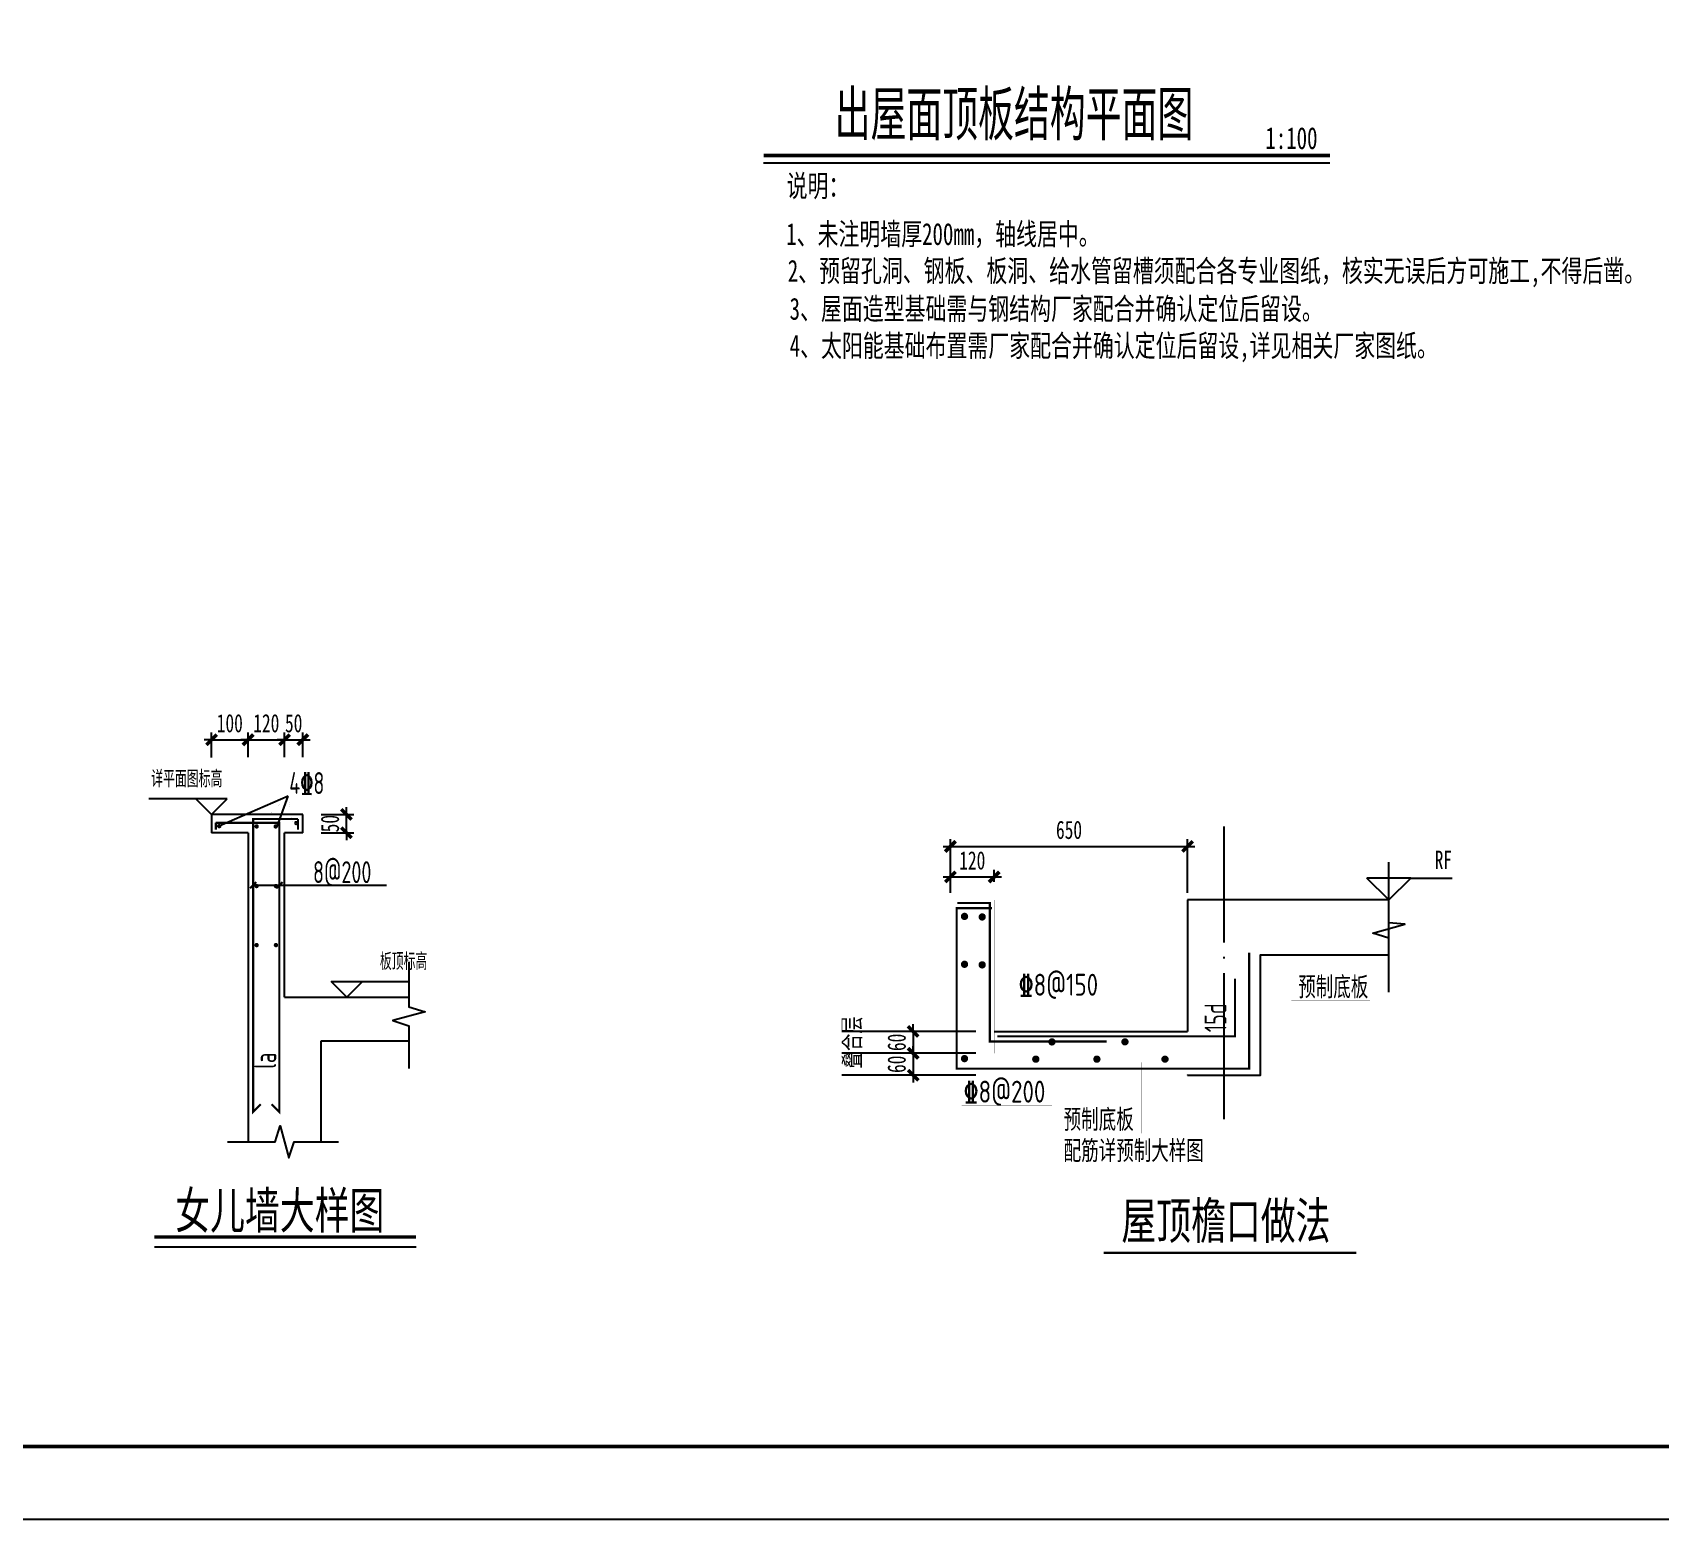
# Model space of a CAD drawing. Extents: x -3200781797 to -8106663, y 494714 to 1244925.
# Drawn here: x -8166419 to -8144134, y 1136664 to 1157026 of the extents above; entities that cross this region are included whole.
import ezdxf
from ezdxf.enums import TextEntityAlignment as Align
from ezdxf.xclip import XClip

# ---------------------------------------------------------------- set-up
doc = ezdxf.new("R2010")
doc.units = 0
doc.header["$LTSCALE"] = 1000
doc.header["$MEASUREMENT"] = 0
doc.header["$XCLIPFRAME"] = 0
doc.linetypes.add('DASH', pattern=[0.35, 0.25, -0.1])
doc.linetypes.add('节点$0$DOTE', pattern=[2.42, 2, -0.2, 0.02, -0.2])
doc.layers.get('Defpoints').update_dxf_attribs({"color": 30, "linetype": 'DASH'})
for name, color, linetype in [('3#4#5#模板$0$BORDER', 7, 'Continuous'), ('NUM', 7, 'Continuous'), ('S-ANNO-TEXT', 7, 'Continuous'), ('S-PC-FQ-WYQ', 4, 'Continuous'), ('节点$0$DIM', 3, 'Continuous'), ('节点$0$NUM', 7, 'Continuous'), ('节点$0$PUB_TEXT', 7, 'Continuous'), ('节点$0$REIN', 1, 'Continuous'), ('节点$0$S-ANNO-DOTE', 230, '节点$0$DOTE'), ('节点$0$S-ANNO-TEXT', 7, 'Continuous'), ('节点$0$S-ANNO-THIN', 3, 'Continuous'), ('节点$0$S-DETL', 4, 'Continuous'), ('节点$0$S-DETL-DIMS', 210, 'Continuous'), ('节点$0$S-DETL-REIN-TEXT', 1, 'Continuous'), ('节点$0$S-DETL-SBAR', 6, 'Continuous'), ('节点$0$S-DETL-TEXT', 7, 'Continuous'), ('节点$0$S-REIN', 1, 'Continuous'), ('节点$0$THIN', 7, 'Continuous'), ('节点$0$WALL', 9, 'Continuous'), ('节点$0$说明文字-j', 7, 'Continuous')]:
    doc.layers.add(name, color=color, linetype=linetype)
doc.layers.add('设备条件', color=5, linetype='Continuous', lineweight=30)
doc.styles.add('宋体', font='', dxfattribs={"width": 0.8})
doc.styles.add('楷体', font='', dxfattribs={"width": 0.6})
doc.styles.add('节点$0$TSSD_Dimension', font='Tssdeng.shx', dxfattribs={"width": 0.7, "bigfont": 'hztxt.shx'})
doc.styles.add('节点$0$TSSD_Label', font='Tssdeng.shx', dxfattribs={"width": 0.7, "bigfont": 'hztxt.shx'})
doc.styles.add('节点$0$TSSD_Rein', font='Tssdeng.shx', dxfattribs={"width": 0.7, "bigfont": 'hztxt.shx'})
doc.styles.add('节点$0$楷体', font='', dxfattribs={"width": 0.7, "height": 250})
doc.styles.get('宋体').set_extended_font_data('SimSun')
doc.styles.get('楷体').set_extended_font_data('KaiTi_GB2312')
doc.styles.get('节点$0$楷体').set_extended_font_data('KaiTi_GB2312')
doc.dimstyles.new('节点$0$TSSD_20_100', dxfattribs={"dimtxt": 300, "dimasz": 100, "dimexe": 100, "dimexo": 250, "dimgap": 100, "dimtad": 1, "dimdec": 0, "dimlfac": 0.2, "dimzin": 0, "dimdsep": 46, "dimtxsty": '节点$0$楷体', "dimblk": '节点$0$_ArchTick', "dimcen": 0, "dimdle": 100, "dimclrt": 7, "dimadec": 0, "dimazin": 0, "dimtfac": 1, "dimtdec": 0, "dimtix": 1, "dimtmove": 2, "dimatfit": 3, "dimfxl": 1, "dimtolj": 1, "dimtzin": 0, "dimarcsym": 0})

# ---------------------------------------------------------------- blocks, each defined once
blk = doc.blocks.new('节点$0$_ArchTick')
at = {"color": 0, "linetype": 'ByBlock', "const_width": 0.5}
blk.add_lwpolyline([(-0.71, -0.71), (0.71, 0.71)], dxfattribs=at)
blk = doc.blocks.new('*D3941')
at = {"layer": 'Defpoints', "color": 0, "transparency": 16777216}
for p in [(75727, -134933), (72477, -135820), (75727, -135820)]:
    blk.add_point(p, dxfattribs=at)
at = {"layer": '节点$0$S-DETL-DIMS', "color": 0, "lineweight": -2, "transparency": 16777216}
for p, q in [((72377, -134933), (75827, -134933)), ((72477, -135570), (72477, -134833)), ((75727, -135570), (75727, -134833))]:
    blk.add_line(p, q, dxfattribs=at)
at = {"layer": '节点$0$S-DETL-DIMS', "color": 0, "lineweight": -2, "transparency": 16777216, "xscale": 100, "yscale": 100, "zscale": 100, "rotation": 180}
blk.add_blockref('节点$0$_ArchTick', (72477, -134933), dxfattribs=at)
at = {"layer": '节点$0$S-DETL-DIMS', "color": 0, "lineweight": -2, "transparency": 16777216, "xscale": 100, "yscale": 100, "zscale": 100}
blk.add_blockref('节点$0$_ArchTick', (75727, -134933), dxfattribs=at)
at = {"layer": '节点$0$S-DETL-DIMS', "color": 7, "transparency": 16777216, "insert": (74102, -134708), "char_height": 250, "attachment_point": 5, "style": '节点$0$楷体'}
blk.add_mtext('\\A1;650', dxfattribs=at)
blk = doc.blocks.new('*D3793')
at = {"layer": 'Defpoints', "color": 0, "transparency": 16777216}
for p in [(121587, -146246), (121087, -146736), (121587, -146736)]:
    blk.add_point(p, dxfattribs=at)
at = {"layer": '节点$0$DIM', "color": 0, "lineweight": -2, "transparency": 16777216}
for p, q in [((121087, -146486), (121087, -146146)), ((121587, -146486), (121587, -146146)), ((121087, -146246), (120987, -146246)), ((121087, -146246), (121587, -146246)), ((121587, -146246), (121687, -146246))]:
    blk.add_line(p, q, dxfattribs=at)
at = {"layer": '节点$0$DIM', "color": 0, "lineweight": -2, "transparency": 16777216, "xscale": 100, "yscale": 100, "zscale": 100}
blk.add_blockref('节点$0$_ArchTick', (121087, -146246), dxfattribs=at)
at = {"layer": '节点$0$DIM', "color": 0, "lineweight": -2, "transparency": 16777216, "xscale": 100, "yscale": 100, "zscale": 100, "rotation": 180}
blk.add_blockref('节点$0$_ArchTick', (121587, -146246), dxfattribs=at)
at = {"layer": '节点$0$DIM', "color": 7, "transparency": 16777216, "insert": (121337, -146021), "char_height": 250, "attachment_point": 5, "style": '节点$0$楷体'}
blk.add_mtext('\\A1;120', dxfattribs=at)
blk = doc.blocks.new('*D3794')
at = {"layer": 'Defpoints', "color": 0, "transparency": 16777216}
for p in [(121837, -147270), (122435, -147270), (121837, -147520)]:
    blk.add_point(p, dxfattribs=at)
at = {"layer": '节点$0$DIM', "color": 0, "lineweight": -2, "transparency": 16777216}
for p, q in [((122087, -147270), (122535, -147270)), ((122435, -147270), (122435, -147170)), ((122435, -147520), (122435, -147270)), ((122087, -147520), (122535, -147520)), ((122435, -147520), (122435, -147620))]:
    blk.add_line(p, q, dxfattribs=at)
at = {"layer": '节点$0$DIM', "color": 0, "lineweight": -2, "transparency": 16777216, "xscale": 100, "yscale": 100, "zscale": 100}
for p, rotation in [((122435, -147270), 270), ((122435, -147520), 90)]:
    blk.add_blockref('节点$0$_ArchTick', p, dxfattribs=dict(at, rotation=rotation))
at = {"layer": '节点$0$DIM', "color": 7, "transparency": 16777216, "insert": (122210, -147395), "char_height": 250, "attachment_point": 5, "rotation": 90, "style": '节点$0$楷体'}
blk.add_mtext('\\A1;50', dxfattribs=at)
blk = doc.blocks.new('*D3795')
at = {"layer": 'Defpoints', "color": 0, "transparency": 16777216}
for p in [(121837, -146246), (121587, -146736), (121837, -146736)]:
    blk.add_point(p, dxfattribs=at)
at = {"layer": '节点$0$DIM', "color": 0, "lineweight": -2, "transparency": 16777216}
for p, q in [((121587, -146486), (121587, -146146)), ((121837, -146486), (121837, -146146)), ((121587, -146246), (121487, -146246)), ((121587, -146246), (121837, -146246)), ((121837, -146246), (121937, -146246))]:
    blk.add_line(p, q, dxfattribs=at)
at = {"layer": '节点$0$DIM', "color": 0, "lineweight": -2, "transparency": 16777216, "xscale": 100, "yscale": 100, "zscale": 100}
blk.add_blockref('节点$0$_ArchTick', (121587, -146246), dxfattribs=at)
at = {"layer": '节点$0$DIM', "color": 0, "lineweight": -2, "transparency": 16777216, "xscale": 100, "yscale": 100, "zscale": 100, "rotation": 180}
blk.add_blockref('节点$0$_ArchTick', (121837, -146246), dxfattribs=at)
at = {"layer": '节点$0$DIM', "color": 7, "transparency": 16777216, "insert": (121712, -146021), "char_height": 250, "attachment_point": 5, "style": '节点$0$楷体'}
blk.add_mtext('\\A1;50', dxfattribs=at)
blk = doc.blocks.new('*D3796')
at = {"layer": 'Defpoints', "color": 0, "transparency": 16777216}
for p in [(121087, -146246), (120587, -146739), (121087, -146736)]:
    blk.add_point(p, dxfattribs=at)
at = {"layer": '节点$0$DIM', "color": 0, "lineweight": -2, "transparency": 16777216}
for p, q in [((120587, -146489), (120587, -146146)), ((121087, -146486), (121087, -146146)), ((120587, -146246), (120487, -146246)), ((120587, -146246), (121087, -146246)), ((121087, -146246), (121187, -146246))]:
    blk.add_line(p, q, dxfattribs=at)
at = {"layer": '节点$0$DIM', "color": 0, "lineweight": -2, "transparency": 16777216, "xscale": 100, "yscale": 100, "zscale": 100}
blk.add_blockref('节点$0$_ArchTick', (120587, -146246), dxfattribs=at)
at = {"layer": '节点$0$DIM', "color": 0, "lineweight": -2, "transparency": 16777216, "xscale": 100, "yscale": 100, "zscale": 100, "rotation": 180}
blk.add_blockref('节点$0$_ArchTick', (121087, -146246), dxfattribs=at)
at = {"layer": '节点$0$DIM', "color": 7, "transparency": 16777216, "insert": (120837, -146021), "char_height": 250, "attachment_point": 5, "style": '节点$0$楷体'}
blk.add_mtext('\\A1;100', dxfattribs=at)
blk = doc.blocks.new('*D3826')
at = {"layer": 'Defpoints', "color": 0, "transparency": 16777216}
for p in [(73077, -137467), (71967, -137767), (73077, -137767)]:
    blk.add_point(p, dxfattribs=at)
at = {"layer": '节点$0$S-DETL-DIMS', "color": 0, "lineweight": -2, "transparency": 16777216}
for p, q in [((72827, -137467), (71867, -137467)), ((71967, -137467), (71967, -137367)), ((71967, -137467), (71967, -137767)), ((72827, -137767), (71867, -137767)), ((71967, -137767), (71967, -137867))]:
    blk.add_line(p, q, dxfattribs=at)
at = {"layer": '节点$0$S-DETL-DIMS', "color": 0, "lineweight": -2, "transparency": 16777216, "xscale": 100, "yscale": 100, "zscale": 100}
for p, rotation in [((71967, -137467), 270), ((71967, -137767), 90)]:
    blk.add_blockref('节点$0$_ArchTick', p, dxfattribs=dict(at, rotation=rotation))
at = {"layer": '节点$0$S-DETL-DIMS', "color": 7, "transparency": 16777216, "insert": (71742, -137617), "char_height": 250, "attachment_point": 5, "rotation": 90, "style": '节点$0$楷体'}
blk.add_mtext('\\A1;60', dxfattribs=at)
blk = doc.blocks.new('*D3827')
at = {"layer": 'Defpoints', "color": 0, "transparency": 16777216}
for p in [(73077, -137767), (71967, -138067), (73077, -138067)]:
    blk.add_point(p, dxfattribs=at)
at = {"layer": '节点$0$S-DETL-DIMS', "color": 0, "lineweight": -2, "transparency": 16777216}
for p, q in [((71967, -137767), (71967, -137667)), ((72827, -137767), (71867, -137767)), ((71967, -137767), (71967, -138067)), ((72827, -138067), (71867, -138067)), ((71967, -138067), (71967, -138167))]:
    blk.add_line(p, q, dxfattribs=at)
at = {"layer": '节点$0$S-DETL-DIMS', "color": 0, "lineweight": -2, "transparency": 16777216, "xscale": 100, "yscale": 100, "zscale": 100}
for p, rotation in [((71967, -137767), 270), ((71967, -138067), 90)]:
    blk.add_blockref('节点$0$_ArchTick', p, dxfattribs=dict(at, rotation=rotation))
at = {"layer": '节点$0$S-DETL-DIMS', "color": 7, "transparency": 16777216, "insert": (71742, -137917), "char_height": 250, "attachment_point": 5, "rotation": 90, "style": '节点$0$楷体'}
blk.add_mtext('\\A1;60', dxfattribs=at)
blk = doc.blocks.new('*D3828')
at = {"layer": 'Defpoints', "color": 0, "transparency": 16777216}
for p in [(72477, -137467), (70868, -137767), (72477, -137767)]:
    blk.add_point(p, dxfattribs=at)
at = {"layer": '节点$0$S-DETL-DIMS', "color": 0, "lineweight": -2, "transparency": 16777216}
for p, q in [((72227, -137467), (70768, -137467)), ((70868, -137367), (70868, -137867)), ((72227, -137767), (70768, -137767))]:
    blk.add_line(p, q, dxfattribs=at)
at = {"layer": '节点$0$S-DETL-DIMS', "color": 0, "lineweight": -2, "transparency": 16777216, "xscale": 100, "yscale": 100, "zscale": 100}
for p, rotation in [((70868, -137467), 90), ((70868, -137767), 270)]:
    blk.add_blockref('节点$0$_ArchTick', p, dxfattribs=dict(at, rotation=rotation))
at = {"layer": '节点$0$S-DETL-DIMS', "color": 7, "transparency": 16777216, "insert": (71135, -137617), "char_height": 250, "attachment_point": 5, "rotation": 90, "style": '节点$0$楷体'}
blk.add_mtext('\\A1;叠合层', dxfattribs=at)
blk = doc.blocks.new('*D3829')
at = {"layer": 'Defpoints', "color": 0, "transparency": 16777216}
for p in [(72477, -137767), (70868, -138067), (72477, -138067)]:
    blk.add_point(p, dxfattribs=at)
at = {"layer": '节点$0$S-DETL-DIMS', "color": 0, "lineweight": -2, "transparency": 16777216}
for p, q in [((70868, -137767), (70868, -137667)), ((72227, -137767), (70768, -137767)), ((70868, -137767), (70868, -138067)), ((72227, -138067), (70768, -138067)), ((70868, -138067), (70868, -138167))]:
    blk.add_line(p, q, dxfattribs=at)
at = {"layer": '节点$0$S-DETL-DIMS', "color": 0, "lineweight": -2, "transparency": 16777216, "xscale": 100, "yscale": 100, "zscale": 100}
for p, rotation in [((70868, -137767), 270), ((70868, -138067), 90)]:
    blk.add_blockref('节点$0$_ArchTick', p, dxfattribs=dict(at, rotation=rotation))
at = {"layer": '节点$0$S-DETL-DIMS', "color": 7, "transparency": 16777216, "insert": (70615, -137917), "char_height": 250, "attachment_point": 5, "rotation": 90, "style": '节点$0$楷体'}
blk.add_mtext('\\A1;预制层', dxfattribs=at)
blk = doc.blocks.new('*D3854')
at = {"layer": 'Defpoints', "color": 0, "transparency": 16777216}
for p in [(73077, -135352), (72477, -135667), (73077, -135667)]:
    blk.add_point(p, dxfattribs=at)
at = {"layer": '节点$0$S-DETL-DIMS', "color": 0, "lineweight": -2, "transparency": 16777216}
for p, q in [((72477, -135417), (72477, -135252)), ((73077, -135417), (73077, -135252)), ((72377, -135352), (73177, -135352))]:
    blk.add_line(p, q, dxfattribs=at)
at = {"layer": '节点$0$S-DETL-DIMS', "color": 0, "lineweight": -2, "transparency": 16777216, "xscale": 100, "yscale": 100, "zscale": 100, "rotation": 180}
blk.add_blockref('节点$0$_ArchTick', (72477, -135352), dxfattribs=at)
at = {"layer": '节点$0$S-DETL-DIMS', "color": 0, "lineweight": -2, "transparency": 16777216, "xscale": 100, "yscale": 100, "zscale": 100}
blk.add_blockref('节点$0$_ArchTick', (73077, -135352), dxfattribs=at)
at = {"layer": '节点$0$S-DETL-DIMS', "color": 7, "transparency": 16777216, "insert": (72777, -135127), "char_height": 250, "attachment_point": 5, "style": '节点$0$楷体'}
blk.add_mtext('\\A1;120', dxfattribs=at)
blk = doc.blocks.new('A$Cb60ca18b')
at = {"layer": 'NUM', "style": '楷体', "width": 0.7}
for s, p in [('说明：', (530, 2233)), ('   1、未注明墙厚200mm，轴线居中。', (96, 1574)), ('2、预留孔洞、钢板、板洞、给水管留槽须配合各专业图纸，核实无误后方可施工,不得后凿。', (546, 1070))]:
    blk.add_text(s, height=300, dxfattribs=at).set_placement(p, align=Align.BOTTOM_LEFT)
for s, p in [('3、屋面造型基础需与钢结构厂家配合并确认定位后留设。', (571, 640)), ('4、太阳能基础布置需厂家配合并确认定位后留设,详见相关厂家图纸。', (572, 135))]:
    blk.add_text(s, height=300, dxfattribs=at).set_placement(p)
blk = doc.blocks.new('节点')
at = {"layer": '节点$0$NUM', "const_width": 30}
blk.add_lwpolyline([(74574.5, -140500.2), (78037.7, -140500.2)], dxfattribs=at)
at = {"layer": '节点$0$PUB_TEXT'}
for p, q in [((121635.8, -147020.4), (120692.4, -147429.5)), ((121484.1, -147433), (121635.8, -147020.4))]:
    blk.add_line(p, q, dxfattribs=at)
at = {"layer": '节点$0$PUB_TEXT', "linetype": 'ByBlock'}
blk.add_line((121157.3, -148238.6), (122983.6, -148238.6), dxfattribs=at)
at = {"layer": '节点$0$PUB_TEXT', "const_width": 0.3}
for points in [[(121204.5, -147433), (121635.8, -147020.4)], [(121635.8, -147020.4), (121699.7, -147413.1)], [(121635.8, -147020.4), (122054, -147020.4)]]:
    blk.add_lwpolyline(points, dxfattribs=at)
at = {"layer": '节点$0$REIN', "linetype": 'ByBlock', "const_width": 30}
for points in [[(120644.6, -147383.6), (121515.8, -147383.6), (121515.8, -151342.9), (121409.7, -151236.9)], [(120644.6, -147383.6), (120644.6, -147475.9)], [(121772.2, -147332), (121156.1, -147332), (121156.1, -151342.9), (121262.2, -151236.9)], [(121772.2, -147332), (121772.2, -147478.7)]]:
    blk.add_lwpolyline(points, dxfattribs=at)
at = {"layer": '节点$0$REIN', "const_width": 30}
for points in [[(120677.4, -147429.5, 1), (120707.4, -147429.5, 1)], [(121189.5, -147433, 1), (121219.5, -147433, 1)], [(121450.9, -147433, 1), (121480.9, -147433, 1)], [(121755.8, -147386.9, 1.5), (121735.8, -147386.9, 1.5)], [(121189.5, -148249.5, 1), (121219.5, -148249.5, 1)], [(121454.1, -148249.5, 1), (121484.1, -148249.5, 1)], [(121189.5, -149058.5, 1), (121219.5, -149058.5, 1)], [(121454.1, -149058.5, 1), (121484.1, -149058.5, 1)]]:
    blk.add_lwpolyline(points, format="xyb", close=True, dxfattribs=at)
at = {"layer": '节点$0$S-ANNO-DOTE'}
blk.add_line((76228.4, -138667.6), (76228.4, -134658.8), dxfattribs=at)
at = {"layer": '节点$0$S-ANNO-THIN'}
for p, q in [((78483.5, -135666.9), (78183.5, -135366.9)), ((78783.5, -135366.9), (78183.5, -135366.9)), ((78483.5, -135666.9), (78783.5, -135366.9)), ((78783.5, -135366.9), (79348.8, -135366.9))]:
    blk.add_line(p, q, dxfattribs=at)
for points in [[(78483.5, -136927.3), (78483.5, -136189.3), (78263.5, -136119.3), (78703.5, -135999.3), (78483.5, -135979.3), (78483.5, -135149.8)], [(123291.3, -149292.9), (123291.3, -149901.9), (123511.3, -149971.9), (123071.3, -150091.9), (123291.3, -150161.9), (123291.3, -150750)], [(120807.2, -151752.6), (121457.4, -151752.6), (121527.4, -151532.6), (121647.4, -151972.6), (121717.4, -151752.6), (122325.7, -151752.6)]]:
    blk.add_lwpolyline(points, dxfattribs=at)
at = {"layer": '节点$0$S-DETL'}
for points in [[(75727.1, -138066.9), (75727.1, -138066.9), (76727.1, -138066.9), (76727.1, -136416.9), (78483.5, -136416.9), (78483.5, -135666.9), (75727.1, -135666.9)], [(75727.1, -135666.9), (75727.1, -137466.9)], [(73076.8, -137466.9), (75727.1, -137466.9)]]:
    blk.add_lwpolyline(points, dxfattribs=at)
at = {"layer": '节点$0$S-DETL-DIMS', "const_width": 30}
blk.add_lwpolyline([(73118.5, -137535.3), (76376.2, -137535.3), (76376.2, -136746.3)], dxfattribs=at)
at = {"layer": '节点$0$S-DETL-SBAR', "const_width": 0.3}
for points in [[(72476.8, -135666.9), (72476.8, -138066.9), (75727.1, -138066.9)], [(72476.8, -135666.9), (73076.8, -135666.9), (73076.8, -137766.9)], [(76727.1, -136016.9), (78483.5, -136016.9)], [(76727.1, -136016.9), (76727.1, -136416.9)], [(77149.2, -136278.4), (77149.2, -137048.1), (78226.3, -137048.1)], [(74691.2, -137537.7), (74691.2, -137007.7), (73343.4, -137007.7)], [(73868.6, -137610.4), (73868.6, -138481.5), (72631, -138481.5)], [(75727.1, -137766.9), (73076.8, -137766.9)], [(75094.8, -137891.7), (75094.8, -138863.1), (74011.8, -138863.1)], [(75727.1, -138066.9), (75727.1, -137766.9)], [(75094.8, -138247.8), (75094.8, -138863.1), (74011.8, -138863.1)]]:
    blk.add_lwpolyline(points, dxfattribs=at)
at = {"layer": '节点$0$S-DETL-SBAR', "const_width": 50}
for points in [[(72670.7, -135917.2, -1), (72670.7, -135867.2, -1)], [(72912.6, -135924.9, -1), (72912.6, -135874.9, -1)], [(72670.7, -136573.1, -1), (72670.7, -136523.1, -1)], [(72912.6, -136580.9, -1), (72912.6, -136530.9, -1)], [(73868.6, -137635.4, -1), (73868.6, -137585.4, -1)], [(74868.6, -137634.7, -1), (74868.6, -137584.7, -1)], [(72670.7, -137864.4, -1), (72670.7, -137814.4, -1)], [(73646.9, -137872.1, -1), (73646.9, -137822.1, -1)], [(74484, -137872.1, -1), (74484, -137822.1, -1)], [(75416.7, -137872.1, -1), (75416.7, -137822.1, -1)]]:
    blk.add_lwpolyline(points, format="xyb", close=True, dxfattribs=at)
at = {"layer": '节点$0$S-REIN', "const_width": 30}
blk.add_lwpolyline([(72572.4, -135708.4), (73018.2, -135708.4), (73018.2, -137604.4), (74619.9, -137604.4)], dxfattribs=at)
at = {"layer": '节点$0$S-REIN'}
blk.add_lwpolyline([(76568.9, -136386.9, 30, 30, 0), (76568.9, -137977.9, 30, 30, 0), (72563, -137977.9, 30, 30, 0), (72563, -135778.3, 30, 30, 0), (73048.4, -135778.3, 0, 0, 0)], format="xyseb", dxfattribs=at)
at = {"layer": '节点$0$THIN'}
for p, q in [((120801.4, -147055.3), (119730, -147055.3)), ((120372.9, -147055.3), (120587.2, -147269.6)), ((120587.2, -147269.6), (120801.4, -147055.3)), ((122224.9, -149555.3), (123296.4, -149555.3)), ((122439.2, -149769.6), (122224.9, -149555.3)), ((122653.5, -149555.3), (122439.2, -149769.6))]:
    blk.add_line(p, q, dxfattribs=at)
at = {"layer": '节点$0$WALL', "color": 4}
for p, q in [((121837.2, -147269.6), (120587.2, -147269.6)), ((120587.2, -147269.6), (120587.2, -147519.6)), ((121837.2, -147519.6), (121837.2, -147269.6)), ((121087.2, -147519.6), (120587.2, -147519.6)), ((121087.2, -147519.6), (121087.2, -151752.6)), ((121587.2, -149769.6), (121587.2, -147519.6)), ((121837.2, -147519.6), (121587.2, -147519.6)), ((121587.2, -149769.6), (123291.3, -149769.6)), ((122087.6, -151752.6), (122087.6, -150369.6)), ((122087.6, -150369.6), (123291.3, -150369.6))]:
    blk.add_line(p, q, dxfattribs=at)
at = {"layer": '节点$0$说明文字-j', "color": 3, "const_width": 46.7}
blk.add_lwpolyline([(119804.7, -153055.7), (123387.9, -153055.7)], dxfattribs=at)
at = {"layer": '节点$0$说明文字-j', "color": 3}
blk.add_lwpolyline([(119804.7, -153189), (123387.9, -153189)], dxfattribs=at)
at = {"layer": '节点$0$DIM', "xscale": 60, "yscale": 60, "zscale": 60, "rotation": 180}
for p in [(121157.3, -148238.6), (121516.9, -148238.6)]:
    blk.add_blockref('节点$0$_ArchTick', p, dxfattribs=at)
at = {"layer": '节点$0$NUM', "style": '节点$0$楷体', "width": 0.7}
blk.add_text('屋顶檐口做法', height=500, dxfattribs=at).set_placement((76251.3, -139809.5), align=Align.TOP_CENTER)
blk.add_text('女儿墙大样图', height=500, dxfattribs=at).set_placement((121521.9, -152941.6), align=Align.CENTER)
at = {"layer": '节点$0$PUB_TEXT', "style": '节点$0$TSSD_Dimension', "width": 0.7}
for s, rotation, p in [('4%%1328', 359.85904, (121650.7, -146988.7)), ('8@200', 359.85904, (121976.2, -148208.5)), ('la', 89.85904, (121472.2, -150752.6))]:
    blk.add_text(s, height=300, rotation=rotation, dxfattribs=at).set_placement(p)
at = {"layer": '节点$0$S-ANNO-TEXT', "style": '节点$0$TSSD_Label', "width": 0.7}
for s, p in [('详平面图标高', (119760.1, -146968.8)), ('板顶标高', (122892.2, -149468.8))]:
    blk.add_text(s, height=232.14, dxfattribs=at).set_placement(p, align=Align.BOTTOM_LEFT)
at = {"layer": '节点$0$S-ANNO-THIN', "style": '节点$0$楷体', "width": 0.7}
blk.add_text('RF', height=250, dxfattribs=at).set_placement((79348.8, -135316.9), align=Align.BOTTOM_RIGHT)
at = {"layer": '节点$0$S-DETL-REIN-TEXT', "style": '节点$0$TSSD_Rein', "width": 0.7}
blk.add_text('15d', height=300, rotation=90, dxfattribs=at).set_placement((76348.9, -137083.3), align=Align.BOTTOM_RIGHT)
at = {"layer": '节点$0$S-DETL-TEXT', "style": '节点$0$TSSD_Rein', "width": 0.8}
for s, p in [('%%1328@150', (73412, -136977.8)), ('预制底板', (77242, -137014.8)), ('%%1328@200', (72657.8, -138441.7)), ('预制底板', (74028.5, -138829.8)), ('预制底板', (74028.5, -138829.8)), ('配筋详预制大样图', (74028.5, -139257))]:
    blk.add_text(s, height=300, dxfattribs=at).set_placement(p)
at = {"layer": '节点$0$DIM'}
for base, p1, p2, picture, middle in [((121087.2, -146246.5), (120587.2, -146739), (121087.2, -146735.6), '*D3796', (120837.2, -146021.5)), ((121837.2, -146246.5), (121587.2, -146735.6), (121837.2, -146735.6), '*D3795', (121712.2, -146021.5))]:
    dim = blk.add_linear_dim(base=base, p1=p1, p2=p2, dimstyle='节点$0$TSSD_20_100', dxfattribs=at)
    dim.commit()
    dim.dimension.update_dxf_attribs({"geometry": picture, "text_midpoint": middle})
dim = blk.add_linear_dim(base=(121587.2, -146246.5), p1=(121087.2, -146735.6), p2=(121587.2, -146735.6), text='120', dimstyle='节点$0$TSSD_20_100', dxfattribs=at)
dim.commit()
dim.dimension.update_dxf_attribs({"geometry": '*D3793', "text_midpoint": (121337.2, -146021.5)})
dim = blk.add_aligned_dim(p1=(121837.2, -147519.6), p2=(121837.2, -147269.6), distance=-598.2, dimstyle='节点$0$TSSD_20_100', dxfattribs=at)
dim.commit()
dim.dimension.update_dxf_attribs({"geometry": '*D3794', "text_midpoint": (122210.4, -147394.6)})
at = {"layer": '节点$0$S-DETL-DIMS'}
for base, p1, p2, picture, middle in [((75727.1, -134932.5), (72476.8, -135820), (75727.1, -135820), '*D3941', (74101.9, -134707.5)), ((73076.8, -135351.5), (72476.8, -135666.9), (73076.8, -135666.9), '*D3854', (72776.8, -135126.5))]:
    dim = blk.add_linear_dim(base=base, p1=p1, p2=p2, dimstyle='节点$0$TSSD_20_100', dxfattribs=at)
    dim.commit()
    dim.dimension.update_dxf_attribs({"geometry": picture, "text_midpoint": middle})
dim = blk.add_linear_dim(base=(70867.9, -137766.9), p1=(72476.8, -137466.9), p2=(72476.8, -137766.9), angle=90, text='叠合层', dimstyle='节点$0$TSSD_20_100', dxfattribs=at)
dim.commit()
dim.dimension.update_dxf_attribs({"geometry": '*D3828', "text_midpoint": (71134.8, -137616.9), "dimtype": 128})
dim = blk.add_linear_dim(base=(70867.9, -138066.9), p1=(72476.8, -137766.9), p2=(72476.8, -138066.9), angle=90, text='预制层', dimstyle='节点$0$TSSD_20_100', dxfattribs=at)
dim.commit()
dim.dimension.update_dxf_attribs({"geometry": '*D3829', "text_midpoint": (70615.2, -137916.9)})
for base, p1, p2, picture, middle in [((71967.3, -137766.9), (73076.8, -137466.9), (73076.8, -137766.9), '*D3826', (71742.3, -137616.9)), ((71967.3, -138066.9), (73076.8, -137766.9), (73076.8, -138066.9), '*D3827', (71742.3, -137916.9))]:
    dim = blk.add_linear_dim(base=base, p1=p1, p2=p2, angle=90, dimstyle='节点$0$TSSD_20_100', dxfattribs=at)
    dim.commit()
    dim.dimension.update_dxf_attribs({"geometry": picture, "text_midpoint": middle})

msp = doc.modelspace()

# ---------------------------------------------------------------- linework, layer by layer
at = {"layer": '3#4#5#模板$0$BORDER'}
msp.add_lwpolyline([(-8190763.2, 1136664.2), (-8190763.2, 1196064.2), (-8106663.2, 1196064.2), (-8106663.2, 1136664.2)], close=True, dxfattribs=at)
at = {"layer": '3#4#5#模板$0$BORDER', "const_width": 50}
msp.add_lwpolyline([(-8188263.2, 1137664.2), (-8188263.2, 1195064.2), (-8107663.2, 1195064.2), (-8107663.2, 1137664.2)], close=True, dxfattribs=at)
at = {"layer": 'NUM', "const_width": 50}
msp.add_lwpolyline([(-8156405.9, 1155340.4), (-8148647.5, 1155340.4)], dxfattribs=at)
at = {"layer": 'NUM'}
msp.add_lwpolyline([(-8156405.9, 1155240.4), (-8148647.5, 1155240.4)], dxfattribs=at)

# ---------------------------------------------------------------- block references
at = {"layer": 'S-PC-FQ-WYQ'}
ref = msp.add_blockref('节点', (-8284554.5, 1293587.9), dxfattribs=at)
XClip(ref).set_block_clipping_path([(118575.8603351348, -154291.4875888007), (125132.6034538226, -144929.1995429575)])
ref = msp.add_blockref('节点', (-8226324.2, 1280814.5), dxfattribs=at)
XClip(ref).set_block_clipping_path([(70988.7240894612, -142187.5728597278), (81527.6992391058, -132326.9936498162)])
at = {"layer": '设备条件'}
msp.add_blockref('A$Cb60ca18b', (-8156620.7, 1152453.6), dxfattribs=at)

# ---------------------------------------------------------------- texts
at = {"layer": 'NUM', "style": '楷体', "width": 0.6}
msp.add_text('出屋面顶板结构平面图', height=600, dxfattribs=at).set_placement((-8155431.5, 1155436.4), align=Align.BOTTOM_LEFT)
at = {"layer": 'S-ANNO-TEXT', "linetype": 'Continuous', "style": '宋体', "width": 0.7}
msp.add_text('1:100', height=300, dxfattribs=at).set_placement((-8149532.7, 1155340.4), align=Align.BOTTOM_LEFT)

doc.saveas('drawing.dxf')
